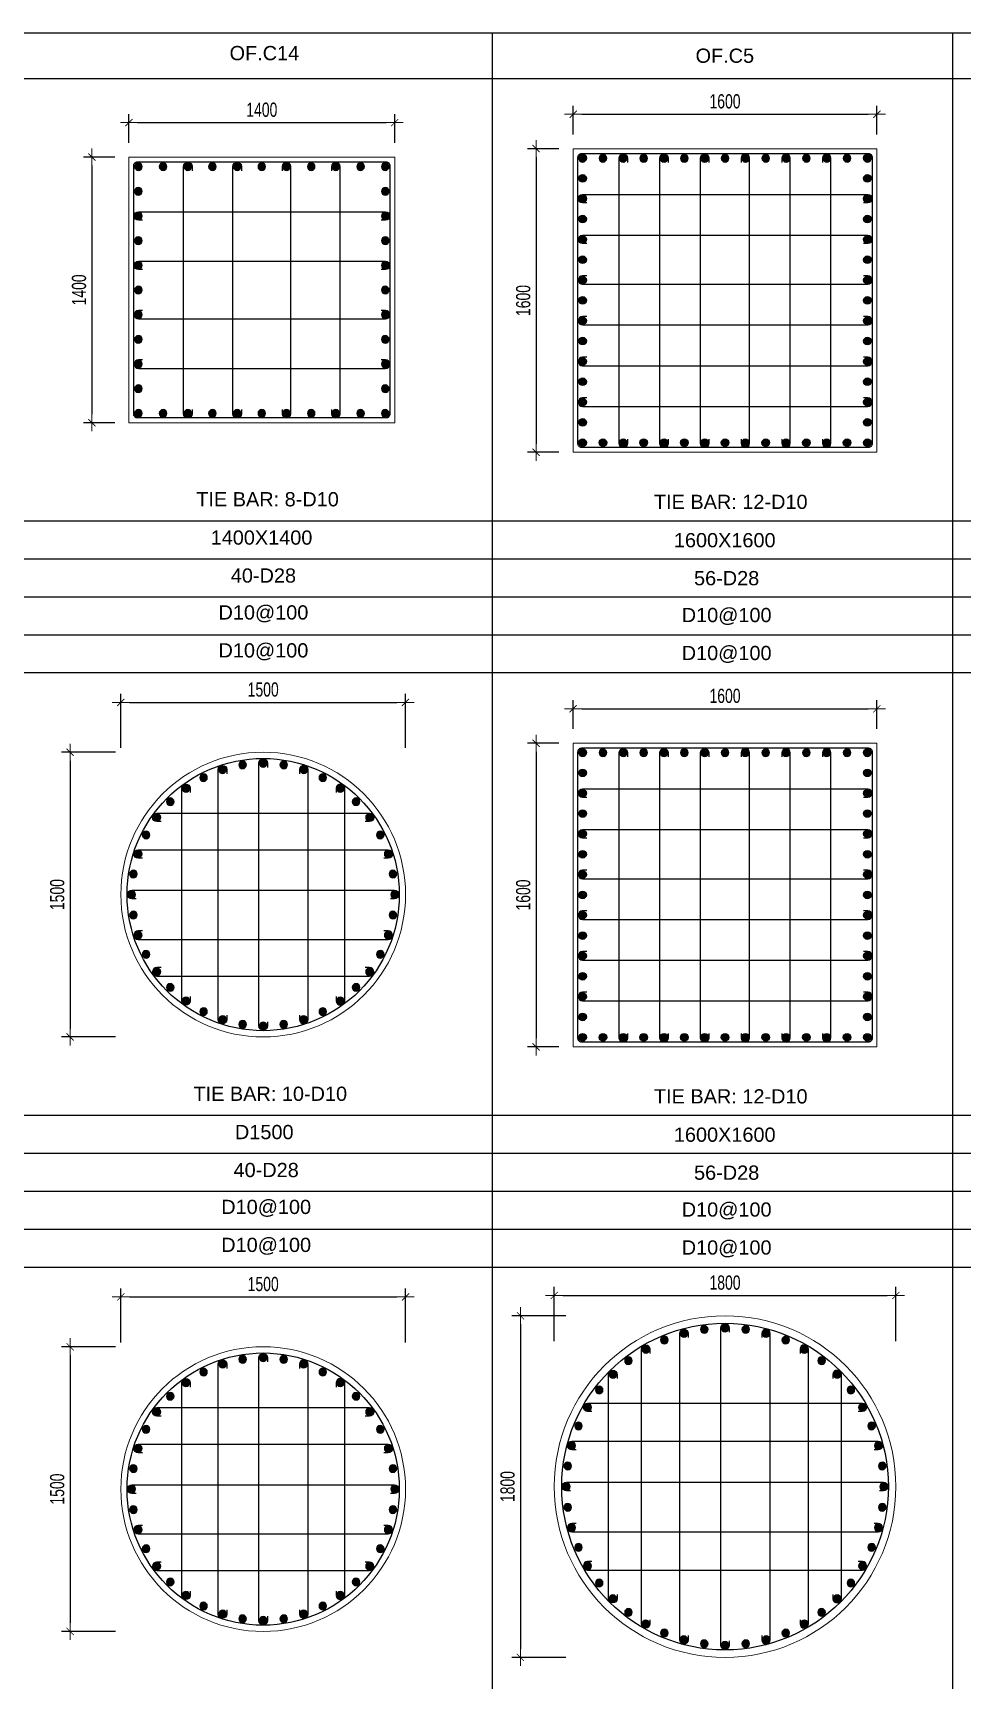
# Model space of a CAD drawing. Header units: millimetres. Extents: x 49323 to 380960, y -6102 to 181761.
# Drawn here: x 342090 to 346985, y 75214 to 83894 of the extents above; entities that cross this region are included whole.
import ezdxf
from ezdxf.enums import TextEntityAlignment as Align

# ---------------------------------------------------------------- set-up
doc = ezdxf.new("R2010")
doc.units = ezdxf.units.MM
doc.linetypes.add('CENTER2', pattern=[1.125, 0.75, -0.125, 0.125, -0.125])
doc.layers.get('Defpoints').update_dxf_attribs({"color": 151, "lineweight": 9})
for name, color, linetype in [('2', 2, 'Continuous'), ('CEN', 1, 'CENTER2'), ('STL', 3, 'Continuous'), ('TIT1', 3, 'Continuous')]:
    doc.layers.add(name, color=color, linetype=linetype)
doc.layers.add('NDC_S_CONTINUOUS', color=3, linetype='Continuous', lineweight=20)
doc.layers.add('NDC_S_DIM', color=1, linetype='Continuous', lineweight=15)
doc.styles.add('NDC_ARIAL', font='arial.ttf', dxfattribs={"width": 0.85})
doc.styles.add('NDC_DIM', font='', dxfattribs={"width": 0.75})
doc.styles.get('NDC_DIM').set_extended_font_data('Dotum')
doc.dimstyles.new('NDC_dim_30', dxfattribs={"dimscale": 30, "dimtxt": 2.5, "dimasz": 1.5, "dimexe": 1.5, "dimexo": 2.5, "dimgap": 1, "dimtad": 1, "dimdec": 0, "dimzin": 0, "dimdsep": 46, "dimtxsty": 'NDC_DIM', "dimblk": 'DIMMARK', "dimcen": 0.09, "dimdle": 1.2, "dimclrd": 1, "dimclre": 1, "dimclrt": 3, "dimadec": 0, "dimazin": 0, "dimtfac": 1, "dimtdec": 0, "dimtix": 1, "dimtofl": 0, "dimtmove": 0, "dimatfit": 3, "dimfxl": 8, "dimfxlon": 1, "dimtolj": 1, "dimtzin": 0, "dimarcsym": 0})

# ---------------------------------------------------------------- blocks, each defined once
blk = doc.blocks.new('8')
at = {"layer": '2'}
blk.add_hatch(color=256, dxfattribs=at).paths.add_polyline_path([(20, 0, 0.386127), (1.9, 19.9), (-1.9, 19.9, 0.386127), (-20, 0, 1)])
blk.add_circle((0, 0), 20, dxfattribs=at)
blk = doc.blocks.new('5')
at = {"layer": 'CEN', "rotation": 180}
blk.add_blockref('8', (0, 0), dxfattribs=at)
blk = doc.blocks.new('*U1765')
at = {"layer": 'STL', "xscale": -1}
blk.add_blockref('5', (0, 0), dxfattribs=at)
blk = doc.blocks.new('*U1766')
at = {"layer": 'NDC_S_DIM', "color": 0, "linetype": 'ByBlock', "lineweight": -2, "transparency": 16777216}
for p, rotation in [((295825.5, 68465.1), 27.00000000000001), ((295925.9, 68506.7), 18.00000000000001), ((296031.5, 68532), 8.999999999999943), ((296248.1, 68532), 351.0000000000001), ((296353.7, 68506.7), 342.0000000000001), ((296454, 68465.1), 333), ((295732.9, 68408.3), 36), ((296546.6, 68408.3), 324), ((295650.3, 68337.8), 45.00000000000001), ((296629.2, 68337.8), 315), ((295579.8, 68255.2), 54), ((296699.8, 68255.2), 306), ((295523, 68162.6), 63), ((296756.5, 68162.6), 297), ((295481.5, 68062.3), 72), ((296798.1, 68062.3), 288), ((295456.1, 67956.6), 81), ((296823.5, 67956.6), 279), ((295447.6, 67848.4), 90), ((296832, 67848.4), 270), ((295456.1, 67740.1), 99.00000000000001), ((296823.5, 67740.1), 261), ((295481.5, 67634.5), 108), ((296798.1, 67634.5), 252), ((295523, 67534.1), 117), ((296756.5, 67534.1), 243), ((295579.8, 67441.5), 126), ((296699.8, 67441.5), 234), ((295650.3, 67358.9), 135), ((296629.2, 67358.9), 225.0000000000001), ((295732.9, 67288.4), 144), ((296546.6, 67288.4), 216), ((295825.5, 67231.6), 153), ((295925.9, 67190), 162.0000000000001), ((296031.5, 67164.7), 171), ((296248.1, 67164.7), 189), ((296353.7, 67190), 197.9999999999999), ((296454, 67231.6), 207), ((296139.8, 67156.2), 180)]:
    blk.add_blockref('*U1765', p, dxfattribs=dict(at, rotation=rotation))
blk.add_blockref('*U1765', (296139.8, 68540.5), dxfattribs=at)
blk = doc.blocks.new('DIMMARK')
at = {"layer": 'NDC_S_DIM', "color": 1}
blk.add_line((-1.5, 0), (1, 0), dxfattribs=at)
at = {"layer": 'NDC_S_DIM', "color": 2, "const_width": 0.1}
blk.add_lwpolyline([(-0.42, -0.42), (0.42, 0.42)], dxfattribs=at)
blk = doc.blocks.new('*D1819')
at = {"layer": 'Defpoints', "color": 0, "ltscale": 40, "transparency": 16777216}
for p in [(344052.9, 77233.6), (342552.9, 76220.8), (344052.9, 76220.8)]:
    blk.add_point(p, dxfattribs=at)
at = {"layer": 'NDC_S_DIM', "color": 1, "lineweight": -2, "ltscale": 40, "transparency": 16777216}
for p, q in [((342552.9, 76993.6), (342552.9, 77278.6)), ((344052.9, 76993.6), (344052.9, 77278.6)), ((342597.9, 77233.6), (344007.9, 77233.6))]:
    blk.add_line(p, q, dxfattribs=at)
at = {"layer": 'NDC_S_DIM', "color": 1, "lineweight": -2, "ltscale": 40, "transparency": 16777216, "xscale": 45, "yscale": 45, "zscale": 45, "rotation": 180}
blk.add_blockref('DIMMARK', (342552.9, 77233.6), dxfattribs=at)
at = {"layer": 'NDC_S_DIM', "color": 1, "lineweight": -2, "ltscale": 40, "transparency": 16777216, "xscale": 45, "yscale": 45, "zscale": 45}
blk.add_blockref('DIMMARK', (344052.9, 77233.6), dxfattribs=at)
at = {"layer": 'NDC_S_DIM', "color": 3, "ltscale": 40, "transparency": 16777216, "insert": (343302.9, 77301.1), "char_height": 75, "attachment_point": 5, "style": 'NDC_DIM'}
blk.add_mtext('\\A1;1500', dxfattribs=at)
blk = doc.blocks.new('*D1820')
at = {"layer": 'Defpoints', "color": 0, "ltscale": 40, "transparency": 16777216}
for p in [(343302.9, 76970.8), (342285.5, 75470.8), (343302.9, 75470.8)]:
    blk.add_point(p, dxfattribs=at)
at = {"layer": 'NDC_S_DIM', "color": 1, "lineweight": -2, "ltscale": 40, "transparency": 16777216}
for p, q in [((342525.5, 76970.8), (342240.5, 76970.8)), ((342285.5, 76925.8), (342285.5, 75515.8)), ((342525.5, 75470.8), (342240.5, 75470.8))]:
    blk.add_line(p, q, dxfattribs=at)
at = {"layer": 'NDC_S_DIM', "color": 1, "lineweight": -2, "ltscale": 40, "transparency": 16777216, "xscale": 45, "yscale": 45, "zscale": 45}
for p, rotation in [((342285.5, 76970.8), 90), ((342285.5, 75470.8), 270)]:
    blk.add_blockref('DIMMARK', p, dxfattribs=dict(at, rotation=rotation))
at = {"layer": 'NDC_S_DIM', "color": 3, "ltscale": 40, "transparency": 16777216, "insert": (342217.9, 76220.8), "char_height": 75, "attachment_point": 5, "rotation": 90, "style": 'NDC_DIM'}
blk.add_mtext('\\A1;1500', dxfattribs=at)
blk = doc.blocks.new('*U1731')
at = {"layer": 'STL', "xscale": -1}
blk.add_blockref('5', (0, 0), dxfattribs=at)
blk = doc.blocks.new('*U1732')
at = {"layer": 'NDC_S_DIM', "color": 0, "linetype": 'ByBlock', "lineweight": -2, "transparency": 16777216}
for p, rotation in [((295825.5, 68465.1), 27.00000000000001), ((295925.9, 68506.7), 18.00000000000001), ((296031.5, 68532), 8.999999999999943), ((296248.1, 68532), 351.0000000000001), ((296353.7, 68506.7), 342.0000000000001), ((296454, 68465.1), 333), ((295732.9, 68408.3), 36), ((296546.6, 68408.3), 324), ((295650.3, 68337.8), 45.00000000000001), ((296629.2, 68337.8), 315), ((295579.8, 68255.2), 54), ((296699.8, 68255.2), 306), ((295523, 68162.6), 63), ((296756.5, 68162.6), 297), ((295481.5, 68062.3), 72), ((296798.1, 68062.3), 288), ((295456.1, 67956.6), 81), ((296823.5, 67956.6), 279), ((295447.6, 67848.4), 90), ((296832, 67848.4), 270), ((295456.1, 67740.1), 99.00000000000001), ((296823.5, 67740.1), 261), ((295481.5, 67634.5), 108), ((296798.1, 67634.5), 252), ((295523, 67534.1), 117), ((296756.5, 67534.1), 243), ((295579.8, 67441.5), 126), ((296699.8, 67441.5), 234), ((295650.3, 67358.9), 135), ((296629.2, 67358.9), 225.0000000000001), ((295732.9, 67288.4), 144), ((296546.6, 67288.4), 216), ((295825.5, 67231.6), 153), ((295925.9, 67190), 162.0000000000001), ((296031.5, 67164.7), 171), ((296248.1, 67164.7), 189), ((296353.7, 67190), 197.9999999999999), ((296454, 67231.6), 207), ((296139.8, 67156.2), 180)]:
    blk.add_blockref('*U1731', p, dxfattribs=dict(at, rotation=rotation))
blk.add_blockref('*U1731', (296139.8, 68540.5), dxfattribs=at)
blk = doc.blocks.new('*D1821')
at = {"layer": 'Defpoints', "color": 0, "ltscale": 40, "transparency": 16777216}
for p in [(344052.9, 80366.3), (342552.9, 79353.5), (344052.9, 79353.5)]:
    blk.add_point(p, dxfattribs=at)
at = {"layer": 'NDC_S_DIM', "color": 1, "lineweight": -2, "ltscale": 40, "transparency": 16777216}
for p, q in [((342552.9, 80126.3), (342552.9, 80411.3)), ((344052.9, 80126.3), (344052.9, 80411.3)), ((342597.9, 80366.3), (344007.9, 80366.3))]:
    blk.add_line(p, q, dxfattribs=at)
at = {"layer": 'NDC_S_DIM', "color": 1, "lineweight": -2, "ltscale": 40, "transparency": 16777216, "xscale": 45, "yscale": 45, "zscale": 45, "rotation": 180}
blk.add_blockref('DIMMARK', (342552.9, 80366.3), dxfattribs=at)
at = {"layer": 'NDC_S_DIM', "color": 1, "lineweight": -2, "ltscale": 40, "transparency": 16777216, "xscale": 45, "yscale": 45, "zscale": 45}
blk.add_blockref('DIMMARK', (344052.9, 80366.3), dxfattribs=at)
at = {"layer": 'NDC_S_DIM', "color": 3, "ltscale": 40, "transparency": 16777216, "insert": (343302.9, 80433.8), "char_height": 75, "attachment_point": 5, "style": 'NDC_DIM'}
blk.add_mtext('\\A1;1500', dxfattribs=at)
blk = doc.blocks.new('*D1822')
at = {"layer": 'Defpoints', "color": 0, "ltscale": 40, "transparency": 16777216}
for p in [(343302.9, 80103.5), (342285.5, 78603.5), (343302.9, 78603.5)]:
    blk.add_point(p, dxfattribs=at)
at = {"layer": 'NDC_S_DIM', "color": 1, "lineweight": -2, "ltscale": 40, "transparency": 16777216}
for p, q in [((342525.5, 80103.5), (342240.5, 80103.5)), ((342285.5, 80058.5), (342285.5, 78648.5)), ((342525.5, 78603.5), (342240.5, 78603.5))]:
    blk.add_line(p, q, dxfattribs=at)
at = {"layer": 'NDC_S_DIM', "color": 1, "lineweight": -2, "ltscale": 40, "transparency": 16777216, "xscale": 45, "yscale": 45, "zscale": 45}
for p, rotation in [((342285.5, 80103.5), 90), ((342285.5, 78603.5), 270)]:
    blk.add_blockref('DIMMARK', p, dxfattribs=dict(at, rotation=rotation))
at = {"layer": 'NDC_S_DIM', "color": 3, "ltscale": 40, "transparency": 16777216, "insert": (342217.9, 79353.5), "char_height": 75, "attachment_point": 5, "rotation": 90, "style": 'NDC_DIM'}
blk.add_mtext('\\A1;1500', dxfattribs=at)
blk = doc.blocks.new('*D1823')
at = {"layer": 'Defpoints', "color": 0, "ltscale": 40, "transparency": 16777216}
for p in [(343995.7, 83421.5), (342595.7, 83239.9), (343995.7, 83239.9)]:
    blk.add_point(p, dxfattribs=at)
at = {"layer": 'NDC_S_DIM', "color": 1, "lineweight": -2, "ltscale": 40, "transparency": 16777216}
for p, q in [((342595.7, 83314.9), (342595.7, 83466.5)), ((342640.7, 83421.5), (343950.7, 83421.5)), ((343995.7, 83314.9), (343995.7, 83466.5))]:
    blk.add_line(p, q, dxfattribs=at)
at = {"layer": 'NDC_S_DIM', "color": 1, "lineweight": -2, "ltscale": 40, "transparency": 16777216, "xscale": 45, "yscale": 45, "zscale": 45, "rotation": 180}
blk.add_blockref('DIMMARK', (342595.7, 83421.5), dxfattribs=at)
at = {"layer": 'NDC_S_DIM', "color": 1, "lineweight": -2, "ltscale": 40, "transparency": 16777216, "xscale": 45, "yscale": 45, "zscale": 45}
blk.add_blockref('DIMMARK', (343995.7, 83421.5), dxfattribs=at)
at = {"layer": 'NDC_S_DIM', "color": 3, "ltscale": 40, "transparency": 16777216, "insert": (343295.7, 83489), "char_height": 75, "attachment_point": 5, "style": 'NDC_DIM'}
blk.add_mtext('\\A1;1400', dxfattribs=at)
blk = doc.blocks.new('*D1824')
at = {"layer": 'Defpoints', "color": 0, "ltscale": 40, "transparency": 16777216}
for p in [(342595.7, 83239.9), (342400.3, 81839.9), (342595.7, 81839.9)]:
    blk.add_point(p, dxfattribs=at)
at = {"layer": 'NDC_S_DIM', "color": 1, "lineweight": -2, "ltscale": 40, "transparency": 16777216}
for p, q in [((342520.7, 83239.9), (342355.3, 83239.9)), ((342400.3, 83194.9), (342400.3, 81884.9)), ((342520.7, 81839.9), (342355.3, 81839.9))]:
    blk.add_line(p, q, dxfattribs=at)
at = {"layer": 'NDC_S_DIM', "color": 1, "lineweight": -2, "ltscale": 40, "transparency": 16777216, "xscale": 45, "yscale": 45, "zscale": 45}
for p, rotation in [((342400.3, 83239.9), 90), ((342400.3, 81839.9), 270)]:
    blk.add_blockref('DIMMARK', p, dxfattribs=dict(at, rotation=rotation))
at = {"layer": 'NDC_S_DIM', "color": 3, "ltscale": 40, "transparency": 16777216, "insert": (342332.8, 82539.9), "char_height": 75, "attachment_point": 5, "rotation": 90, "style": 'NDC_DIM'}
blk.add_mtext('\\A1;1400', dxfattribs=at)
blk = doc.blocks.new('*U1733')
at = {"layer": 'STL', "xscale": -1, "rotation": 270}
blk.add_blockref('5', (0, 0), dxfattribs=at)
blk = doc.blocks.new('*U1734')
at = {"layer": 'NDC_S_DIM', "color": 0, "linetype": 'ByBlock', "lineweight": -2, "transparency": 16777216}
for p in [(306343.8, 79984.3), (306473.8, 79984.3), (306603.8, 79984.3), (306733.9, 79984.3), (306863.9, 79984.3), (306994, 79984.3), (307124, 79984.3), (307254.1, 79984.3), (307384.1, 79984.3), (307514.2, 79984.3), (307644.2, 79984.3)]:
    blk.add_blockref('*U1733', p, dxfattribs=at)
blk = doc.blocks.new('*U1735')
at = {"layer": 'STL', "xscale": -1, "rotation": 270}
blk.add_blockref('5', (0, 0), dxfattribs=at)
blk = doc.blocks.new('*U1736')
at = {"layer": 'NDC_S_DIM', "color": 0, "linetype": 'ByBlock', "lineweight": -2, "transparency": 16777216}
for p in [(306343.8, 79984.3), (306473.8, 79984.3), (306603.8, 79984.3), (306733.9, 79984.3), (306863.9, 79984.3), (306994, 79984.3), (307124, 79984.3), (307254.1, 79984.3), (307384.1, 79984.3), (307514.2, 79984.3), (307644.2, 79984.3)]:
    blk.add_blockref('*U1735', p, dxfattribs=at)
blk = doc.blocks.new('*U1737')
at = {"layer": 'STL', "xscale": -1, "rotation": 270}
blk.add_blockref('5', (0, 0), dxfattribs=at)
blk = doc.blocks.new('*U1738')
at = {"layer": 'NDC_S_DIM', "color": 0, "linetype": 'ByBlock', "lineweight": -2, "transparency": 16777216}
for p in [(306343.8, 79984.3), (306473.8, 79984.3), (306603.8, 79984.3), (306733.9, 79984.3), (306863.9, 79984.3), (306994, 79984.3), (307124, 79984.3), (307254.1, 79984.3), (307384.1, 79984.3), (307514.2, 79984.3), (307644.2, 79984.3)]:
    blk.add_blockref('*U1737', p, dxfattribs=at)
blk = doc.blocks.new('*U1739')
at = {"layer": 'STL', "xscale": -1, "rotation": 270}
blk.add_blockref('5', (0, 0), dxfattribs=at)
blk = doc.blocks.new('*U1740')
at = {"layer": 'NDC_S_DIM', "color": 0, "linetype": 'ByBlock', "lineweight": -2, "transparency": 16777216}
for p in [(306343.8, 79984.3), (306473.8, 79984.3), (306603.8, 79984.3), (306733.9, 79984.3), (306863.9, 79984.3), (306994, 79984.3), (307124, 79984.3), (307254.1, 79984.3), (307384.1, 79984.3), (307514.2, 79984.3), (307644.2, 79984.3)]:
    blk.add_blockref('*U1739', p, dxfattribs=at)
blk = doc.blocks.new('*U1899')
at = {"layer": 'STL', "xscale": -1}
blk.add_blockref('5', (0, 0), dxfattribs=at)
blk = doc.blocks.new('*U1900')
at = {"layer": 'NDC_S_DIM', "color": 0, "linetype": 'ByBlock', "lineweight": -2, "transparency": 16777216}
for p, rotation in [((295923.5, 68655.5), 14.99999999999997), ((296030.7, 68676.8), 7.500000000000014), ((296248.9, 68676.8), 352.5000000000001), ((296356.1, 68655.5), 345), ((295722, 68572), 29.99999999999999), ((295820, 68620.4), 22.5), ((296459.6, 68620.4), 337.4999999999999), ((296557.6, 68572), 330.0000000000001), ((295631.1, 68511.3), 37.50000000000001), ((296648.5, 68511.3), 322.4999999999999), ((295548.9, 68439.2), 45.00000000000001), ((296730.7, 68439.2), 315), ((295476.8, 68357), 52.49999999999999), ((296802.7, 68357), 307.5), ((295416.1, 68266.2), 59.99999999999999), ((296863.5, 68266.2), 299.9999999999999), ((295367.8, 68168.1), 67.5), ((296911.8, 68168.1), 292.5000000000001), ((295332.6, 68064.6), 74.99999999999999), ((296946.9, 68064.6), 285), ((295311.3, 67957.4), 82.50000000000001), ((296968.3, 67957.4), 277.5), ((295304.2, 67848.4), 90), ((296975.4, 67848.4), 270), ((295311.3, 67739.3), 97.5), ((296968.3, 67739.3), 262.5), ((295332.6, 67632.1), 105), ((296946.9, 67632.1), 255), ((295367.8, 67528.6), 112.5), ((296911.8, 67528.6), 247.5), ((295416.1, 67430.5), 120), ((296863.5, 67430.5), 240), ((295476.8, 67339.7), 127.5), ((296802.7, 67339.7), 232.5), ((295548.9, 67257.5), 135), ((296730.7, 67257.5), 225), ((295631.1, 67185.4), 142.5), ((296648.5, 67185.4), 217.5), ((295722, 67124.7), 150), ((295820, 67076.3), 157.5), ((296459.6, 67076.3), 202.4999999999999), ((296557.6, 67124.7), 210), ((295923.5, 67041.2), 165.0000000000001), ((296030.7, 67019.9), 172.5000000000001), ((296139.8, 67012.7), 180), ((296248.9, 67019.9), 187.4999999999999), ((296356.1, 67041.2), 194.9999999999999)]:
    blk.add_blockref('*U1899', p, dxfattribs=dict(at, rotation=rotation))
blk.add_blockref('*U1899', (296139.8, 68684), dxfattribs=at)
blk = doc.blocks.new('*D1917')
at = {"layer": 'Defpoints', "color": 0, "ltscale": 40, "transparency": 16777216}
for p in [(346636.2, 77240.9), (344836.2, 76234), (346636.2, 76234)]:
    blk.add_point(p, dxfattribs=at)
at = {"layer": 'NDC_S_DIM', "color": 1, "lineweight": -2, "ltscale": 40, "transparency": 16777216}
for p, q in [((344836.2, 77000.9), (344836.2, 77285.9)), ((346636.2, 77000.9), (346636.2, 77285.9)), ((344881.2, 77240.9), (346591.2, 77240.9))]:
    blk.add_line(p, q, dxfattribs=at)
at = {"layer": 'NDC_S_DIM', "color": 1, "lineweight": -2, "ltscale": 40, "transparency": 16777216, "xscale": 45, "yscale": 45, "zscale": 45, "rotation": 180}
blk.add_blockref('DIMMARK', (344836.2, 77240.9), dxfattribs=at)
at = {"layer": 'NDC_S_DIM', "color": 1, "lineweight": -2, "ltscale": 40, "transparency": 16777216, "xscale": 45, "yscale": 45, "zscale": 45}
blk.add_blockref('DIMMARK', (346636.2, 77240.9), dxfattribs=at)
at = {"layer": 'NDC_S_DIM', "color": 3, "ltscale": 40, "transparency": 16777216, "insert": (345736.2, 77308.4), "char_height": 75, "attachment_point": 5, "style": 'NDC_DIM'}
blk.add_mtext('\\A1;1800', dxfattribs=at)
blk = doc.blocks.new('*D1918')
at = {"layer": 'Defpoints', "color": 0, "ltscale": 40, "transparency": 16777216}
for p in [(345736.2, 77134), (344658.1, 75334), (345736.2, 75334)]:
    blk.add_point(p, dxfattribs=at)
at = {"layer": 'NDC_S_DIM', "color": 1, "lineweight": -2, "ltscale": 40, "transparency": 16777216}
for p, q in [((344898.1, 77134), (344613.1, 77134)), ((344658.1, 77089), (344658.1, 75379)), ((344898.1, 75334), (344613.1, 75334))]:
    blk.add_line(p, q, dxfattribs=at)
at = {"layer": 'NDC_S_DIM', "color": 1, "lineweight": -2, "ltscale": 40, "transparency": 16777216, "xscale": 45, "yscale": 45, "zscale": 45}
for p, rotation in [((344658.1, 77134), 90), ((344658.1, 75334), 270)]:
    blk.add_blockref('DIMMARK', p, dxfattribs=dict(at, rotation=rotation))
at = {"layer": 'NDC_S_DIM', "color": 3, "ltscale": 40, "transparency": 16777216, "insert": (344590.6, 76234), "char_height": 75, "attachment_point": 5, "rotation": 90, "style": 'NDC_DIM'}
blk.add_mtext('\\A1;1800', dxfattribs=at)
blk = doc.blocks.new('*D1919')
at = {"layer": 'Defpoints', "color": 0, "ltscale": 40, "transparency": 16777216}
for p in [(346536.2, 80332.8), (344936.2, 80151.2), (346536.2, 80151.2)]:
    blk.add_point(p, dxfattribs=at)
at = {"layer": 'NDC_S_DIM', "color": 1, "lineweight": -2, "ltscale": 40, "transparency": 16777216}
for p, q in [((344936.2, 80226.2), (344936.2, 80377.8)), ((346536.2, 80226.2), (346536.2, 80377.8)), ((344981.2, 80332.8), (346491.2, 80332.8))]:
    blk.add_line(p, q, dxfattribs=at)
at = {"layer": 'NDC_S_DIM', "color": 1, "lineweight": -2, "ltscale": 40, "transparency": 16777216, "xscale": 45, "yscale": 45, "zscale": 45, "rotation": 180}
blk.add_blockref('DIMMARK', (344936.2, 80332.8), dxfattribs=at)
at = {"layer": 'NDC_S_DIM', "color": 1, "lineweight": -2, "ltscale": 40, "transparency": 16777216, "xscale": 45, "yscale": 45, "zscale": 45}
blk.add_blockref('DIMMARK', (346536.2, 80332.8), dxfattribs=at)
at = {"layer": 'NDC_S_DIM', "color": 3, "ltscale": 40, "transparency": 16777216, "insert": (345736.2, 80400.4), "char_height": 75, "attachment_point": 5, "style": 'NDC_DIM'}
blk.add_mtext('\\A1;1600', dxfattribs=at)
blk = doc.blocks.new('*D1920')
at = {"layer": 'Defpoints', "color": 0, "ltscale": 40, "transparency": 16777216}
for p in [(344936.2, 80151.2), (344740.8, 78551.2), (344936.2, 78551.2)]:
    blk.add_point(p, dxfattribs=at)
at = {"layer": 'NDC_S_DIM', "color": 1, "lineweight": -2, "ltscale": 40, "transparency": 16777216}
for p, q in [((344861.2, 80151.2), (344695.8, 80151.2)), ((344740.8, 80106.2), (344740.8, 78596.2)), ((344861.2, 78551.2), (344695.8, 78551.2))]:
    blk.add_line(p, q, dxfattribs=at)
at = {"layer": 'NDC_S_DIM', "color": 1, "lineweight": -2, "ltscale": 40, "transparency": 16777216, "xscale": 45, "yscale": 45, "zscale": 45}
for p, rotation in [((344740.8, 80151.2), 90), ((344740.8, 78551.2), 270)]:
    blk.add_blockref('DIMMARK', p, dxfattribs=dict(at, rotation=rotation))
at = {"layer": 'NDC_S_DIM', "color": 3, "ltscale": 40, "transparency": 16777216, "insert": (344673.2, 79351.2), "char_height": 75, "attachment_point": 5, "rotation": 90, "style": 'NDC_DIM'}
blk.add_mtext('\\A1;1600', dxfattribs=at)
blk = doc.blocks.new('*U1847')
at = {"layer": 'STL', "xscale": -1, "rotation": 270}
blk.add_blockref('5', (0, 0), dxfattribs=at)
blk = doc.blocks.new('*U1889')
at = {"layer": 'NDC_S_DIM', "color": 0, "linetype": 'ByBlock', "lineweight": -2, "transparency": 16777216}
for p in [(308769.8, 80184.3), (308877, 80184.3), (308984.2, 80184.3), (309091.4, 80184.3), (309198.6, 80184.3), (309305.7, 80184.3), (309412.9, 80184.3), (309520.1, 80184.3), (309627.3, 80184.3), (309734.4, 80184.3), (309841.6, 80184.3), (309948.8, 80184.3), (310056, 80184.3), (310163.1, 80184.3), (310270.3, 80184.3)]:
    blk.add_blockref('*U1847', p, dxfattribs=at)
blk = doc.blocks.new('*U1841')
at = {"layer": 'STL', "xscale": -1, "rotation": 270}
blk.add_blockref('5', (0, 0), dxfattribs=at)
blk = doc.blocks.new('*U1842')
at = {"layer": 'NDC_S_DIM', "color": 0, "linetype": 'ByBlock', "lineweight": -2, "transparency": 16777216}
for p in [(308769.8, 80184.3), (308877, 80184.3), (308984.2, 80184.3), (309091.4, 80184.3), (309198.6, 80184.3), (309305.7, 80184.3), (309412.9, 80184.3), (309520.1, 80184.3), (309627.3, 80184.3), (309734.4, 80184.3), (309841.6, 80184.3), (309948.8, 80184.3), (310056, 80184.3), (310163.1, 80184.3), (310270.3, 80184.3)]:
    blk.add_blockref('*U1841', p, dxfattribs=at)
blk = doc.blocks.new('*U1843')
at = {"layer": 'STL', "xscale": -1, "rotation": 270}
blk.add_blockref('5', (0, 0), dxfattribs=at)
blk = doc.blocks.new('*U1844')
at = {"layer": 'NDC_S_DIM', "color": 0, "linetype": 'ByBlock', "lineweight": -2, "transparency": 16777216}
for p in [(308769.8, 80184.3), (308877, 80184.3), (308984.2, 80184.3), (309091.4, 80184.3), (309198.6, 80184.3), (309305.7, 80184.3), (309412.9, 80184.3), (309520.1, 80184.3), (309627.3, 80184.3), (309734.4, 80184.3), (309841.6, 80184.3), (309948.8, 80184.3), (310056, 80184.3), (310163.1, 80184.3), (310270.3, 80184.3)]:
    blk.add_blockref('*U1843', p, dxfattribs=at)
blk = doc.blocks.new('*U1845')
at = {"layer": 'STL', "xscale": -1, "rotation": 270}
blk.add_blockref('5', (0, 0), dxfattribs=at)
blk = doc.blocks.new('*U1846')
at = {"layer": 'NDC_S_DIM', "color": 0, "linetype": 'ByBlock', "lineweight": -2, "transparency": 16777216}
for p in [(308769.8, 80184.3), (308877, 80184.3), (308984.2, 80184.3), (309091.4, 80184.3), (309198.6, 80184.3), (309305.7, 80184.3), (309412.9, 80184.3), (309520.1, 80184.3), (309627.3, 80184.3), (309734.4, 80184.3), (309841.6, 80184.3), (309948.8, 80184.3), (310056, 80184.3), (310163.1, 80184.3), (310270.3, 80184.3)]:
    blk.add_blockref('*U1845', p, dxfattribs=at)
blk = doc.blocks.new('*D1921')
at = {"layer": 'Defpoints', "color": 0, "ltscale": 40, "transparency": 16777216}
for p in [(346536.2, 83465.5), (344936.2, 83284), (346536.2, 83284)]:
    blk.add_point(p, dxfattribs=at)
at = {"layer": 'NDC_S_DIM', "color": 1, "lineweight": -2, "ltscale": 40, "transparency": 16777216}
for p, q in [((344936.2, 83359), (344936.2, 83510.5)), ((346536.2, 83359), (346536.2, 83510.5)), ((344981.2, 83465.5), (346491.2, 83465.5))]:
    blk.add_line(p, q, dxfattribs=at)
at = {"layer": 'NDC_S_DIM', "color": 1, "lineweight": -2, "ltscale": 40, "transparency": 16777216, "xscale": 45, "yscale": 45, "zscale": 45, "rotation": 180}
blk.add_blockref('DIMMARK', (344936.2, 83465.5), dxfattribs=at)
at = {"layer": 'NDC_S_DIM', "color": 1, "lineweight": -2, "ltscale": 40, "transparency": 16777216, "xscale": 45, "yscale": 45, "zscale": 45}
blk.add_blockref('DIMMARK', (346536.2, 83465.5), dxfattribs=at)
at = {"layer": 'NDC_S_DIM', "color": 3, "ltscale": 40, "transparency": 16777216, "insert": (345736.2, 83533.1), "char_height": 75, "attachment_point": 5, "style": 'NDC_DIM'}
blk.add_mtext('\\A1;1600', dxfattribs=at)
blk = doc.blocks.new('*D1922')
at = {"layer": 'Defpoints', "color": 0, "ltscale": 40, "transparency": 16777216}
for p in [(344936.2, 83284), (344740.8, 81684), (344936.2, 81684)]:
    blk.add_point(p, dxfattribs=at)
at = {"layer": 'NDC_S_DIM', "color": 1, "lineweight": -2, "ltscale": 40, "transparency": 16777216}
for p, q in [((344861.2, 83284), (344695.8, 83284)), ((344740.8, 83239), (344740.8, 81729)), ((344861.2, 81684), (344695.8, 81684))]:
    blk.add_line(p, q, dxfattribs=at)
at = {"layer": 'NDC_S_DIM', "color": 1, "lineweight": -2, "ltscale": 40, "transparency": 16777216, "xscale": 45, "yscale": 45, "zscale": 45}
for p, rotation in [((344740.8, 83284), 90), ((344740.8, 81684), 270)]:
    blk.add_blockref('DIMMARK', p, dxfattribs=dict(at, rotation=rotation))
at = {"layer": 'NDC_S_DIM', "color": 3, "ltscale": 40, "transparency": 16777216, "insert": (344673.2, 82484), "char_height": 75, "attachment_point": 5, "rotation": 90, "style": 'NDC_DIM'}
blk.add_mtext('\\A1;1600', dxfattribs=at)
blk = doc.blocks.new('*U1887')
at = {"layer": 'STL', "xscale": -1, "rotation": 270}
blk.add_blockref('5', (0, 0), dxfattribs=at)
blk = doc.blocks.new('*U1888')
at = {"layer": 'NDC_S_DIM', "color": 0, "linetype": 'ByBlock', "lineweight": -2, "transparency": 16777216}
for p in [(308769.8, 80184.3), (308877, 80184.3), (308984.2, 80184.3), (309091.4, 80184.3), (309198.6, 80184.3), (309305.7, 80184.3), (309412.9, 80184.3), (309520.1, 80184.3), (309627.3, 80184.3), (309734.4, 80184.3), (309841.6, 80184.3), (309948.8, 80184.3), (310056, 80184.3), (310163.1, 80184.3), (310270.3, 80184.3)]:
    blk.add_blockref('*U1887', p, dxfattribs=at)
blk = doc.blocks.new('*U1839')
at = {"layer": 'STL', "xscale": -1, "rotation": 270}
blk.add_blockref('5', (0, 0), dxfattribs=at)
blk = doc.blocks.new('*U1840')
at = {"layer": 'NDC_S_DIM', "color": 0, "linetype": 'ByBlock', "lineweight": -2, "transparency": 16777216}
for p in [(308769.8, 80184.3), (308877, 80184.3), (308984.2, 80184.3), (309091.4, 80184.3), (309198.6, 80184.3), (309305.7, 80184.3), (309412.9, 80184.3), (309520.1, 80184.3), (309627.3, 80184.3), (309734.4, 80184.3), (309841.6, 80184.3), (309948.8, 80184.3), (310056, 80184.3), (310163.1, 80184.3), (310270.3, 80184.3)]:
    blk.add_blockref('*U1839', p, dxfattribs=at)
blk = doc.blocks.new('*U1901')
at = {"layer": 'STL', "xscale": -1, "rotation": 270}
blk.add_blockref('5', (0, 0), dxfattribs=at)
blk = doc.blocks.new('*U1902')
at = {"layer": 'NDC_S_DIM', "color": 0, "linetype": 'ByBlock', "lineweight": -2, "transparency": 16777216}
for p in [(308769.8, 80184.3), (308877, 80184.3), (308984.2, 80184.3), (309091.4, 80184.3), (309198.6, 80184.3), (309305.7, 80184.3), (309412.9, 80184.3), (309520.1, 80184.3), (309627.3, 80184.3), (309734.4, 80184.3), (309841.6, 80184.3), (309948.8, 80184.3), (310056, 80184.3), (310163.1, 80184.3), (310270.3, 80184.3)]:
    blk.add_blockref('*U1901', p, dxfattribs=at)
blk = doc.blocks.new('*U1880')
at = {"layer": 'STL', "xscale": -1, "rotation": 270}
blk.add_blockref('5', (0, 0), dxfattribs=at)
blk = doc.blocks.new('*U1886')
at = {"layer": 'NDC_S_DIM', "color": 0, "linetype": 'ByBlock', "lineweight": -2, "transparency": 16777216}
for p in [(308769.8, 80184.3), (308877, 80184.3), (308984.2, 80184.3), (309091.4, 80184.3), (309198.6, 80184.3), (309305.7, 80184.3), (309412.9, 80184.3), (309520.1, 80184.3), (309627.3, 80184.3), (309734.4, 80184.3), (309841.6, 80184.3), (309948.8, 80184.3), (310056, 80184.3), (310163.1, 80184.3), (310270.3, 80184.3)]:
    blk.add_blockref('*U1880', p, dxfattribs=at)

msp = doc.modelspace()

# ---------------------------------------------------------------- linework, layer by layer
at = {"layer": '2', "lineweight": -2, "ltscale": 1000}
for points in [[(346511.2, 83239), (346511.2, 81729, -0.414214), (346491.2, 81709), (344981.2, 81709, -0.414214), (344961.2, 81729), (344961.2, 83239, -0.414214), (344981.2, 83259), (346491.2, 83259, -0.414214)], [(343970.7, 83194.9), (343970.7, 81884.9, -0.414214), (343950.7, 81864.9), (342640.7, 81864.9, -0.414214), (342620.7, 81884.9), (342620.7, 83194.9, -0.414214), (342640.7, 83214.9), (343950.7, 83214.9, -0.414214)], [(346511.2, 80106.2), (346511.2, 78596.2, -0.414214), (346491.2, 78576.2), (344981.2, 78576.2, -0.414214), (344961.2, 78596.2), (344961.2, 80106.2, -0.414214), (344981.2, 80126.2), (346491.2, 80126.2, -0.414214)]]:
    msp.add_lwpolyline(points, format="xyb", close=True, dxfattribs=at)
at = {"layer": '2'}
for points in [[(345222.8, 81753.6), (345222.8, 81731.4, -1), (345177.8, 81731.4), (345177.8, 83233.5, -1), (345222.8, 83233.5), (345222.8, 83211.3)], [(345437.1, 81753.6), (345437.1, 81731.4, -1), (345392.1, 81731.4), (345392.1, 83233.5, -1), (345437.1, 83233.5), (345437.1, 83211.3)], [(345651.5, 81753.6), (345651.5, 81731.4, -1), (345606.5, 81731.4), (345606.5, 83233.5, -1), (345651.5, 83233.5), (345651.5, 83211.3)], [(345820.8, 81753.6), (345820.8, 81731.4, 1), (345865.8, 81731.4), (345865.8, 83233.5, 1), (345820.8, 83233.5), (345820.8, 83211.3)], [(346035.2, 81753.6), (346035.2, 81731.4, 1), (346080.2, 81731.4), (346080.2, 83233.5, 1), (346035.2, 83233.5), (346035.2, 83211.3)], [(346249.5, 81753.6), (346249.5, 81731.4, 1), (346294.5, 81731.4), (346294.5, 83233.5, 1), (346249.5, 83233.5), (346249.5, 83211.3)], [(342928, 81909.5), (342928, 81887.4, -1), (342883, 81887.4), (342883, 83189.4, -1), (342928, 83189.4), (342928, 83167.2)], [(343188.1, 81909.5), (343188.1, 81887.4, -1), (343143.1, 81887.4), (343143.1, 83189.4, -1), (343188.1, 83189.4), (343188.1, 83167.2)], [(343403.2, 81909.5), (343403.2, 81887.4, 1), (343448.2, 81887.4), (343448.2, 83189.4, 1), (343403.2, 83189.4), (343403.2, 83167.2)], [(343663.3, 81909.5), (343663.3, 81887.4, 1), (343708.3, 81887.4), (343708.3, 83189.4, 1), (343663.3, 83189.4), (343663.3, 83167.2)], [(345008.1, 82998.1), (344985.9, 82998.1, -1), (344985.9, 83043.1), (346488, 83043.1, -1), (346488, 82998.1), (346465.8, 82998.1)], [(342667.6, 82906.8), (342645.4, 82906.8, -1), (342645.4, 82951.8), (343947.5, 82951.8, -1), (343947.5, 82906.8), (343925.3, 82906.8)], [(345008.1, 82783.7), (344985.9, 82783.7, -1), (344985.9, 82828.7), (346488, 82828.7, -1), (346488, 82783.7), (346465.8, 82783.7)], [(342667.6, 82646.7), (342645.4, 82646.7, -1), (342645.4, 82691.7), (343947.5, 82691.7, -1), (343947.5, 82646.7), (343925.3, 82646.7)], [(345008.1, 82614.4), (344985.9, 82614.4, 1), (344985.9, 82569.3), (346488, 82569.3, 1), (346488, 82614.4), (346465.8, 82614.4)], [(342667.6, 82431.6), (342645.4, 82431.6, 1), (342645.4, 82386.6), (343947.5, 82386.6, 1), (343947.5, 82431.6), (343925.3, 82431.6)], [(345008.1, 82400), (344985.9, 82400, 1), (344985.9, 82355), (346488, 82355, 1), (346488, 82400), (346465.8, 82400)], [(342667.6, 82171.5), (342645.4, 82171.5, 1), (342645.4, 82126.5), (343947.5, 82126.5, 1), (343947.5, 82171.5), (343925.3, 82171.5)], [(345008.1, 82185.7), (344985.9, 82185.7, 1), (344985.9, 82140.6), (346488, 82140.6, 1), (346488, 82185.7), (346465.8, 82185.7)], [(345008.1, 81971.3), (344985.9, 81971.3, 1), (344985.9, 81926.3), (346488, 81926.3, 1), (346488, 81971.3), (346465.8, 81971.3)], [(345222.8, 78620.9), (345222.8, 78598.7, -1), (345177.8, 78598.7), (345177.8, 80100.8, -1), (345222.8, 80100.8), (345222.8, 80078.6)], [(345437.1, 78620.9), (345437.1, 78598.7, -1), (345392.1, 78598.7), (345392.1, 80100.8, -1), (345437.1, 80100.8), (345437.1, 80078.6)], [(345651.5, 78620.9), (345651.5, 78598.7, -1), (345606.5, 78598.7), (345606.5, 80100.8, -1), (345651.5, 80100.8), (345651.5, 80078.6)], [(345820.8, 78620.9), (345820.8, 78598.7, 1), (345865.8, 78598.7), (345865.8, 80100.8, 1), (345820.8, 80100.8), (345820.8, 80078.6)], [(346035.2, 78620.9), (346035.2, 78598.7, 1), (346080.2, 78598.7), (346080.2, 80100.8, 1), (346035.2, 80100.8), (346035.2, 80078.6)], [(346249.5, 78620.9), (346249.5, 78598.7, 1), (346294.5, 78598.7), (346294.5, 80100.8, 1), (346249.5, 80100.8), (346249.5, 80078.6)], [(343111.5, 78717.4), (343111.5, 78695.2, -1), (343066.5, 78695.2), (343066.5, 80011.9, -1), (343111.5, 80011.9), (343111.5, 79989.7)], [(343325.4, 78683.5), (343325.4, 78661.4, -1), (343280.4, 78661.4), (343280.4, 80045.7, -1), (343325.4, 80045.7), (343325.4, 80023.6)], [(343494.3, 78717.4), (343494.3, 78695.2, 1), (343539.3, 78695.2), (343539.3, 80011.9, 1), (343494.3, 80011.9), (343494.3, 79989.7)], [(342918.5, 78815.7), (342918.5, 78793.6, -1), (342873.5, 78793.6), (342873.5, 79913.5, -1), (342918.5, 79913.5), (342918.5, 79891.4)], [(343687.2, 78815.7), (343687.2, 78793.6, 1), (343732.2, 78793.6), (343732.2, 79913.5, 1), (343687.2, 79913.5), (343687.2, 79891.4)], [(345008.1, 79865.4), (344985.9, 79865.4, -1), (344985.9, 79910.4), (346488, 79910.4, -1), (346488, 79865.4), (346465.8, 79865.4)], [(342765, 79737.9), (342742.9, 79737.9, -1), (342742.9, 79782.9), (343862.9, 79782.9, -1), (343862.9, 79737.9), (343840.7, 79737.9)], [(345008.1, 79651), (344985.9, 79651, -1), (344985.9, 79696), (346488, 79696, -1), (346488, 79651), (346465.8, 79651)], [(342666.7, 79544.9), (342644.6, 79544.9, -1), (342644.6, 79589.9), (343961.2, 79589.9, -1), (343961.2, 79544.9), (343939, 79544.9)], [(345008.1, 79481.7), (344985.9, 79481.7, 1), (344985.9, 79436.6), (346488, 79436.6, 1), (346488, 79481.7), (346465.8, 79481.7)], [(342632.8, 79331), (342610.7, 79331, -1), (342610.7, 79376.1), (343995.1, 79376.1, -1), (343995.1, 79331), (343972.9, 79331)], [(345008.1, 79267.3), (344985.9, 79267.3, 1), (344985.9, 79222.3), (346488, 79222.3, 1), (346488, 79267.3), (346465.8, 79267.3)], [(342666.7, 79162.2), (342644.6, 79162.2, 1), (342644.6, 79117.1), (343961.2, 79117.1, 1), (343961.2, 79162.2), (343939, 79162.2)], [(345008.1, 79053), (344985.9, 79053, 1), (344985.9, 79007.9), (346488, 79007.9, 1), (346488, 79053), (346465.8, 79053)], [(342765, 78969.2), (342742.9, 78969.2, 1), (342742.9, 78924.2), (343862.9, 78924.2, 1), (343862.9, 78969.2), (343840.7, 78969.2)], [(345008.1, 78838.6), (344985.9, 78838.6, 1), (344985.9, 78793.6), (346488, 78793.6, 1), (346488, 78838.6), (346465.8, 78838.6)], [(345758.7, 75420.5), (345758.7, 75398.3, -1), (345713.6, 75398.3), (345713.6, 77069.6, -1), (345758.7, 77069.6), (345758.7, 77047.5)], [(345542.4, 75449), (345542.4, 75426.8, -1), (345497.4, 75426.8), (345497.4, 77041.1, -1), (345542.4, 77041.1), (345542.4, 77019)], [(345929.9, 75449), (345929.9, 75426.8, 1), (345974.9, 75426.8), (345974.9, 77041.1, 1), (345929.9, 77041.1), (345929.9, 77019)], [(343111.5, 75584.7), (343111.5, 75562.5, -1), (343066.5, 75562.5), (343066.5, 76879.1, -1), (343111.5, 76879.1), (343111.5, 76857)], [(343325.4, 75550.8), (343325.4, 75528.7, -1), (343280.4, 75528.7), (343280.4, 76913, -1), (343325.4, 76913), (343325.4, 76890.9)], [(343494.3, 75584.7), (343494.3, 75562.5, 1), (343539.3, 75562.5), (343539.3, 76879.1, 1), (343494.3, 76879.1), (343494.3, 76857)], [(345340.9, 75532.4), (345340.9, 75510.3, -1), (345295.8, 75510.3), (345295.8, 76957.6, -1), (345340.9, 76957.6), (345340.9, 76935.5)], [(346131.5, 75532.4), (346131.5, 75510.3, 1), (346176.5, 75510.3), (346176.5, 76957.6, 1), (346131.5, 76957.6), (346131.5, 76935.5)], [(345167.8, 75665.2), (345167.8, 75643.1, -1), (345122.8, 75643.1), (345122.8, 76824.8, -1), (345167.8, 76824.8), (345167.8, 76802.7)], [(346304.5, 75665.2), (346304.5, 75643.1, 1), (346349.5, 75643.1), (346349.5, 76824.8, 1), (346304.5, 76824.8), (346304.5, 76802.7)], [(342918.5, 75683), (342918.5, 75660.8, -1), (342873.5, 75660.8), (342873.5, 76780.8, -1), (342918.5, 76780.8), (342918.5, 76758.7)], [(343687.2, 75683), (343687.2, 75660.8, 1), (343732.2, 75660.8), (343732.2, 76780.8, 1), (343687.2, 76780.8), (343687.2, 76758.7)], [(342765, 76605.2), (342742.9, 76605.2, -1), (342742.9, 76650.2), (343862.9, 76650.2, -1), (343862.9, 76605.2), (343840.7, 76605.2)], [(345034.6, 76629.3), (345012.5, 76629.3, -1), (345012.5, 76674.3), (346459.8, 76674.3, -1), (346459.8, 76629.3), (346437.7, 76629.3)], [(344951.1, 76427.7), (344929, 76427.7, -1), (344929, 76472.8), (346543.3, 76472.8, -1), (346543.3, 76427.7), (346521.2, 76427.7)], [(342666.7, 76412.2), (342644.6, 76412.2, -1), (342644.6, 76457.2), (343961.2, 76457.2, -1), (343961.2, 76412.2), (343939, 76412.2)], [(342632.8, 76198.3), (342610.7, 76198.3, -1), (342610.7, 76243.4), (343995.1, 76243.4, -1), (343995.1, 76198.3), (343972.9, 76198.3)], [(344922.7, 76211.5), (344900.5, 76211.5, -1), (344900.5, 76256.5), (346571.8, 76256.5, -1), (346571.8, 76211.5), (346549.6, 76211.5)], [(344951.1, 76040.2), (344929, 76040.2, 1), (344929, 75995.2), (346543.3, 75995.2, 1), (346543.3, 76040.2), (346521.2, 76040.2)], [(342666.7, 76029.5), (342644.6, 76029.5, 1), (342644.6, 75984.4), (343961.2, 75984.4, 1), (343961.2, 76029.5), (343939, 76029.5)], [(342765, 75836.5), (342742.9, 75836.5, 1), (342742.9, 75791.5), (343862.9, 75791.5, 1), (343862.9, 75836.5), (343840.7, 75836.5)], [(345034.6, 75838.7), (345012.5, 75838.7, 1), (345012.5, 75793.6), (346459.8, 75793.6, 1), (346459.8, 75838.7), (346437.7, 75838.7)]]:
    msp.add_lwpolyline(points, format="xyb", dxfattribs=at)
at = {"layer": '2', "lineweight": -2, "ltscale": 1000}
for centre, radius in [((343302.9, 79353.5), 717.2), ((345736.2, 76234), 860.6), ((343302.9, 76220.8), 717.2)]:
    msp.add_circle(centre, radius, dxfattribs=at)
at = {"layer": 'NDC_S_CONTINUOUS', "ltscale": 70}
for points in [[(343995.7, 83239.9), (343995.7, 81839.9), (342595.7, 81839.9), (342595.7, 83239.9), (343995.7, 83239.9)], [(346536.2, 83284), (346536.2, 81684), (344936.2, 81684), (344936.2, 83284), (346536.2, 83284)], [(346536.2, 80151.2), (346536.2, 78551.2), (344936.2, 78551.2), (344936.2, 80151.2), (346536.2, 80151.2)]]:
    msp.add_lwpolyline(points, dxfattribs=at)
for centre, radius in [((343302.9, 79353.5), 750), ((345736.2, 76234), 900), ((343302.9, 76220.8), 750)]:
    msp.add_circle(centre, radius, dxfattribs=at)
at = {"layer": 'TIT1', "color": 2}
msp.add_line((337666.9, 83894), (351801.4, 83894), dxfattribs=at)
at = {"layer": 'TIT1'}
for p, q in [((344508.7, 83894), (344508.7, 67994)), ((346934.8, 83894), (346934.8, 67994)), ((337666.9, 83654), (351801.4, 83654)), ((351801.4, 80521.3), (337666.9, 80521.3)), ((351801.4, 77388.6), (337666.9, 77388.6))]:
    msp.add_line(p, q, dxfattribs=at)
at = {"layer": 'TIT1', "color": 8}
for p, q in [((351801.4, 81321.3), (337666.9, 81321.3)), ((351801.4, 81121.3), (337666.9, 81121.3)), ((351801.4, 80921.3), (337666.9, 80921.3)), ((351801.4, 80721.3), (337666.9, 80721.3)), ((351801.4, 78188.6), (337666.9, 78188.6)), ((351801.4, 77988.6), (337666.9, 77988.6)), ((351801.4, 77788.6), (337666.9, 77788.6)), ((351801.4, 77588.6), (337666.9, 77588.6))]:
    msp.add_line(p, q, dxfattribs=at)

# ---------------------------------------------------------------- block references
at = {"layer": 'NDC_S_DIM', "xscale": -1}
for name, p, rotation in [('*U1902', (264801.7, -227035.4), 270), ('*U1886', (266302.1, -227035.4), 270), ('*U1840', (36216.1, 161918.7), 180), ('*U1844', (264801.7, -230168.1), 270), ('*U1846', (266302.1, -230168.1), 270), ('*U1842', (36216.1, 158786), 180)]:
    msp.add_blockref(name, p, dxfattribs=dict(at, rotation=rotation))
at = {"layer": 'NDC_S_DIM'}
for name, p in [('*U1888', (36216.1, 3049.2)), ('*U1734', (36301.7, 3205.1)), ('*U1736', (36301.7, 1904.7)), ('*U1889', (36216.1, -83.5)), ('*U1732', (47163.1, 11505.2)), ('*U1900', (49596.4, 8385.6)), ('*U1766', (47163.1, 8372.5))]:
    msp.add_blockref(name, p, dxfattribs=at)
at = {"layer": 'NDC_S_DIM', "rotation": 90}
for name, p in [('*U1738', (422629.7, -224454.8)), ('*U1740', (423930.2, -224454.8))]:
    msp.add_blockref(name, p, dxfattribs=at)

# ---------------------------------------------------------------- texts
at = {"layer": 'TIT1', "color": 2, "style": 'NDC_ARIAL'}
for s, p in [('OF.C14', (343309.1, 83787.8)), ('OF.C5', (345735.2, 83774))]:
    msp.add_text(s, height=75, dxfattribs=at).set_placement(p, align=Align.MIDDLE)
at = {"layer": 'TIT1', "style": 'NDC_ARIAL'}
for s, p in [('TIE BAR: 8-D10', (343325.9, 81436.8)), ('TIE BAR: 12-D10', (345766.4, 81423)), ('1400X1400', (343294.1, 81234.9)), ('1600X1600', (345734.6, 81221.1)), ('40-D28', (343304.2, 81034.9)), ('56-D28', (345744.7, 81021.1)), ('D10@100', (343304.2, 80834.9)), ('D10@100', (345744.7, 80821.1)), ('D10@100', (343304.2, 80634.9)), ('D10@100', (345744.7, 80621.1)), ('TIE BAR: 10-D10', (343340.3, 78304.1)), ('TIE BAR: 12-D10', (345766.4, 78290.3)), ('D1500', (343308.5, 78102.2)), ('1600X1600', (345734.6, 78088.4)), ('40-D28', (343318.6, 77902.2)), ('56-D28', (345744.7, 77888.4)), ('D10@100', (343318.6, 77702.2)), ('D10@100', (345744.7, 77688.4)), ('D10@100', (343318.6, 77502.2)), ('D10@100', (345744.7, 77488.4))]:
    msp.add_text(s, height=75, dxfattribs=at).set_placement(p, align=Align.MIDDLE)

# ---------------------------------------------------------------- dimensions: what is measured, and where the dimension line sits
at = {"layer": 'NDC_S_DIM', "ltscale": 40}
for base, p1, p2, picture, middle in [((343995.7, 83421.5), (342595.7, 83239.9), (343995.7, 83239.9), '*D1823', (343295.7, 83489)), ((346536.2, 83465.5), (344936.2, 83284), (346536.2, 83284), '*D1921', (345736.2, 83533.1)), ((344052.9, 80366.3), (342552.9, 79353.5), (344052.9, 79353.5), '*D1821', (343302.9, 80433.8)), ((346536.2, 80332.8), (344936.2, 80151.2), (346536.2, 80151.2), '*D1919', (345736.2, 80400.4)), ((344052.9, 77233.6), (342552.9, 76220.8), (344052.9, 76220.8), '*D1819', (343302.9, 77301.1)), ((346636.2, 77240.9), (344836.2, 76234), (346636.2, 76234), '*D1917', (345736.2, 77308.4))]:
    dim = msp.add_linear_dim(base=base, p1=p1, p2=p2, dimstyle='NDC_dim_30', dxfattribs=at)
    dim.commit()
    dim.dimension.update_dxf_attribs({"geometry": picture, "text_midpoint": middle})
for base, p1, p2, picture, middle in [((344740.8, 81684), (344936.2, 83284), (344936.2, 81684), '*D1922', (344673.2, 82484)), ((342400.3, 81839.9), (342595.7, 83239.9), (342595.7, 81839.9), '*D1824', (342332.8, 82539.9)), ((342285.5, 78603.5), (343302.9, 80103.5), (343302.9, 78603.5), '*D1822', (342217.9, 79353.5)), ((344740.8, 78551.2), (344936.2, 80151.2), (344936.2, 78551.2), '*D1920', (344673.2, 79351.2)), ((344658.1, 75334), (345736.2, 77134), (345736.2, 75334), '*D1918', (344590.6, 76234)), ((342285.5, 75470.8), (343302.9, 76970.8), (343302.9, 75470.8), '*D1820', (342217.9, 76220.8))]:
    dim = msp.add_linear_dim(base=base, p1=p1, p2=p2, angle=90, dimstyle='NDC_dim_30', dxfattribs=at)
    dim.commit()
    dim.dimension.update_dxf_attribs({"geometry": picture, "text_midpoint": middle})

doc.saveas('drawing.dxf')
